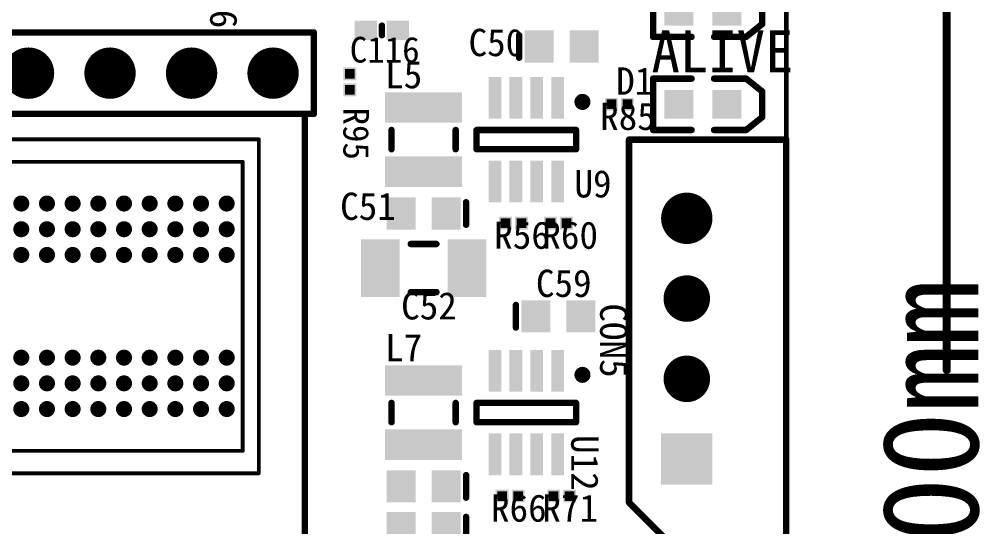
# Model space of a CAD drawing. Header units: millimetres. Extents: x 15 to 121, y 19 to 88.
# Drawn here: x 86.5 to 116.43, y 54.14 to 69.95 of the extents above; entities that cross this region are included whole.
import ezdxf

# ---------------------------------------------------------------- set-up
doc = ezdxf.new("R2010")
doc.units = ezdxf.units.MM
for name, color, linetype in [('KeepOutLayer', 6, 'Continuous'), ('Mechanical2', 216, 'Continuous'), ('TopOverlay', 2, 'Continuous'), ('TopPaste', 8, 'Continuous'), ('TopSolder', 216, 'Continuous')]:
    doc.layers.add(name, color=color, linetype=linetype)

# ---------------------------------------------------------------- blocks, each defined once
blk = doc.blocks.new('HDR1X7_5')
at = {"layer": 'TopOverlay', "const_width": 0.2}
for points in [[(-1.27, -1.27), (-1.27, 1.27)], [(-1.27, 1.27), (16.51, 1.27)], [(16.51, -1.27), (16.51, 1.27)], [(-1.27, -1.27), (16.51, -1.27)]]:
    blk.add_lwpolyline(points, dxfattribs=at)
at = {"layer": 'TopOverlay', "const_width": 0.1}
for points in [[(-1.32, 1.27, 1), (-1.22, 1.27, 1)], [(-1.32, 1.27, 1), (-1.22, 1.27, 1)], [(16.46, 1.27, 1), (16.56, 1.27, 1)], [(16.46, 1.27, 1), (16.56, 1.27, 1)], [(-1.32, -1.27, 1), (-1.22, -1.27, 1)], [(-1.32, -1.27, 1), (-1.22, -1.27, 1)], [(16.46, -1.27, 1), (16.56, -1.27, 1)], [(16.46, -1.27, 1), (16.56, -1.27, 1)]]:
    blk.add_lwpolyline(points, format="xyb", close=True, dxfattribs=at)
at = {"layer": 'TopSolder', "const_width": 0.8}
for points in [[(2.14, 0, 1), (2.94, 0, 1)], [(4.68, 0, 1), (5.48, 0, 1)], [(7.22, 0, 1), (8.02, 0, 1)], [(9.76, 0, 1), (10.56, 0, 1)], [(12.3, 0, 1), (13.1, 0, 1)], [(14.84, 0, 1), (15.64, 0, 1)]]:
    blk.add_lwpolyline(points, format="xyb", close=True, dxfattribs=at)
at = {"layer": 'TopSolder'}
blk.add_solid([(-0.8, -0.8), (0.8, -0.8), (-0.8, 0.8), (0.8, 0.8)], dxfattribs=at)
blk = doc.blocks.new('RESC0603E_8')
at = {"layer": 'TopPaste'}
for points in [[(-0.1, -0.15), (-0.1, 0.15), (-0.4, -0.15), (-0.4, 0.15)], [(0.4, -0.15), (0.4, 0.15), (0.1, -0.15), (0.1, 0.15)]]:
    blk.add_solid(points, dxfattribs=at)
at = {"layer": 'TopSolder'}
for points in [[(-0.05, -0.2), (-0.05, 0.2), (-0.45, -0.2), (-0.45, 0.2)], [(0.45, -0.2), (0.45, 0.2), (0.05, -0.2), (0.05, 0.2)]]:
    blk.add_solid(points, dxfattribs=at)
blk = doc.blocks.new('CAPC1005L_10')
at = {"layer": 'TopOverlay', "const_width": 0.2}
blk.add_lwpolyline([(0, 0.15), (0, -0.15)], dxfattribs=at)
at = {"layer": 'TopOverlay', "const_width": 0.1}
for points in [[(-0.05, 0.15, 1), (0.05, 0.15, 1)], [(-0.05, -0.15, 1), (0.05, -0.15, 1)]]:
    blk.add_lwpolyline(points, format="xyb", close=True, dxfattribs=at)
at = {"layer": 'TopPaste'}
for points in [[(-0.2, -0.25), (-0.2, 0.25), (-0.8, -0.25), (-0.8, 0.25)], [(0.8, -0.25), (0.8, 0.25), (0.2, -0.25), (0.2, 0.25)]]:
    blk.add_solid(points, dxfattribs=at)
at = {"layer": 'TopSolder'}
for points in [[(-0.15, -0.3), (-0.15, 0.3), (-0.85, -0.3), (-0.85, 0.3)], [(0.85, -0.3), (0.85, 0.3), (0.15, -0.3), (0.15, 0.3)]]:
    blk.add_solid(points, dxfattribs=at)
blk = doc.blocks.new('TSOT23_8_102')
at = {"layer": 'TopOverlay'}
for points, const_width in [([(-1.05, 1.75, 1), (-1.3, 1.75, 1)], 0.25), ([(-1.362, 1.75, 1), (-1.237, 1.75, 1)], 0.125), ([(-1.112, 1.75, 1), (-0.987, 1.75, 1)], 0.125), ([(-0.35, 1.55, 1), (-0.25, 1.55, 1)], 0.1), ([(-0.35, 1.55, 1), (-0.25, 1.55, 1)], 0.1), ([(0.25, 1.55, 1), (0.35, 1.55, 1)], 0.1), ([(0.25, 1.55, 1), (0.35, 1.55, 1)], 0.1), ([(-0.35, -1.55, 1), (-0.25, -1.55, 1)], 0.1), ([(-0.35, -1.55, 1), (-0.25, -1.55, 1)], 0.1), ([(0.25, -1.55, 1), (0.35, -1.55, 1)], 0.1), ([(0.25, -1.55, 1), (0.35, -1.55, 1)], 0.1)]:
    blk.add_lwpolyline(points, format="xyb", close=True, dxfattribs=dict(at, const_width=const_width))
at = {"layer": 'TopOverlay', "const_width": 0.2}
for points in [[(-0.3, -1.55), (-0.3, 1.55)], [(0.3, 1.55), (-0.3, 1.55)], [(0.3, -1.55), (0.3, 1.55)], [(0.3, -1.55), (-0.3, -1.55)]]:
    blk.add_lwpolyline(points, dxfattribs=at)
at = {"layer": 'TopPaste'}
for points in [[(-0.7, 0.825), (-0.7, 1.125), (-1.9, 0.825), (-1.9, 1.125)], [(1.9, 0.825), (1.9, 1.125), (0.7, 0.825), (0.7, 1.125)], [(-0.7, 0.175), (-0.7, 0.475), (-1.9, 0.175), (-1.9, 0.475)], [(1.9, 0.175), (1.9, 0.475), (0.7, 0.175), (0.7, 0.475)], [(-0.7, -0.475), (-0.7, -0.175), (-1.9, -0.475), (-1.9, -0.175)], [(1.9, -0.475), (1.9, -0.175), (0.7, -0.475), (0.7, -0.175)], [(-0.7, -1.125), (-0.7, -0.825), (-1.9, -1.125), (-1.9, -0.825)], [(1.9, -1.125), (1.9, -0.825), (0.7, -1.125), (0.7, -0.825)]]:
    blk.add_solid(points, dxfattribs=at)
at = {"layer": 'TopSolder'}
for points in [[(-0.65, 0.775), (-0.65, 1.175), (-1.95, 0.775), (-1.95, 1.175)], [(1.95, 0.775), (1.95, 1.175), (0.65, 0.775), (0.65, 1.175)], [(-0.65, 0.125), (-0.65, 0.525), (-1.95, 0.125), (-1.95, 0.525)], [(1.95, 0.125), (1.95, 0.525), (0.65, 0.125), (0.65, 0.525)], [(-0.65, -0.525), (-0.65, -0.125), (-1.95, -0.525), (-1.95, -0.125)], [(1.95, -0.525), (1.95, -0.125), (0.65, -0.525), (0.65, -0.125)], [(-0.65, -1.175), (-0.65, -0.775), (-1.95, -1.175), (-1.95, -0.775)], [(1.95, -1.175), (1.95, -0.775), (0.65, -1.175), (0.65, -0.775)]]:
    blk.add_solid(points, dxfattribs=at)
blk = doc.blocks.new('TSOT23_8_104')
at = {"layer": 'TopOverlay'}
for points, const_width in [([(-1.05, 1.75, 1), (-1.3, 1.75, 1)], 0.25), ([(-1.362, 1.75, 1), (-1.237, 1.75, 1)], 0.125), ([(-1.112, 1.75, 1), (-0.987, 1.75, 1)], 0.125), ([(-0.35, 1.55, 1), (-0.25, 1.55, 1)], 0.1), ([(-0.35, 1.55, 1), (-0.25, 1.55, 1)], 0.1), ([(0.25, 1.55, 1), (0.35, 1.55, 1)], 0.1), ([(0.25, 1.55, 1), (0.35, 1.55, 1)], 0.1), ([(-0.35, -1.55, 1), (-0.25, -1.55, 1)], 0.1), ([(-0.35, -1.55, 1), (-0.25, -1.55, 1)], 0.1), ([(0.25, -1.55, 1), (0.35, -1.55, 1)], 0.1), ([(0.25, -1.55, 1), (0.35, -1.55, 1)], 0.1)]:
    blk.add_lwpolyline(points, format="xyb", close=True, dxfattribs=dict(at, const_width=const_width))
at = {"layer": 'TopOverlay', "const_width": 0.2}
for points in [[(-0.3, -1.55), (-0.3, 1.55)], [(0.3, 1.55), (-0.3, 1.55)], [(0.3, -1.55), (0.3, 1.55)], [(0.3, -1.55), (-0.3, -1.55)]]:
    blk.add_lwpolyline(points, dxfattribs=at)
at = {"layer": 'TopPaste'}
for points in [[(-0.7, 0.825), (-0.7, 1.125), (-1.9, 0.825), (-1.9, 1.125)], [(1.9, 0.825), (1.9, 1.125), (0.7, 0.825), (0.7, 1.125)], [(-0.7, 0.175), (-0.7, 0.475), (-1.9, 0.175), (-1.9, 0.475)], [(1.9, 0.175), (1.9, 0.475), (0.7, 0.175), (0.7, 0.475)], [(-0.7, -0.475), (-0.7, -0.175), (-1.9, -0.475), (-1.9, -0.175)], [(1.9, -0.475), (1.9, -0.175), (0.7, -0.475), (0.7, -0.175)], [(-0.7, -1.125), (-0.7, -0.825), (-1.9, -1.125), (-1.9, -0.825)], [(1.9, -1.125), (1.9, -0.825), (0.7, -1.125), (0.7, -0.825)]]:
    blk.add_solid(points, dxfattribs=at)
at = {"layer": 'TopSolder'}
for points in [[(-0.65, 0.775), (-0.65, 1.175), (-1.95, 0.775), (-1.95, 1.175)], [(1.95, 0.775), (1.95, 1.175), (0.65, 0.775), (0.65, 1.175)], [(-0.65, 0.125), (-0.65, 0.525), (-1.95, 0.125), (-1.95, 0.525)], [(1.95, 0.125), (1.95, 0.525), (0.65, 0.125), (0.65, 0.525)], [(-0.65, -0.525), (-0.65, -0.125), (-1.95, -0.525), (-1.95, -0.125)], [(1.95, -0.525), (1.95, -0.125), (0.65, -0.525), (0.65, -0.125)], [(-0.65, -1.175), (-0.65, -0.775), (-1.95, -1.175), (-1.95, -0.775)], [(1.95, -1.175), (1.95, -0.775), (0.65, -1.175), (0.65, -0.775)]]:
    blk.add_solid(points, dxfattribs=at)
blk = doc.blocks.new('BGA96C80P16X11_1300X900X110_107')
at = {"layer": 'TopOverlay'}
for points, const_width in [([(-5.175, 7.1, 1), (-5.425, 7.1, 1)], 0.25), ([(-5.487, 7.1, 1), (-5.363, 7.1, 1)], 0.125), ([(-5.237, 7.1, 1), (-5.112, 7.1, 1)], 0.125), ([(-4.753, 7, 1), (-4.693, 7, 1)], 0.06), ([(-4.753, 7, 1), (-4.693, 7, 1)], 0.06), ([(5.17, 7, 1), (5.23, 7, 1)], 0.06), ([(5.17, 7, 1), (5.23, 7, 1)], 0.06), ([(-5.23, 6.523, 1), (-5.17, 6.523, 1)], 0.06), ([(-5.23, 6.523, 1), (-5.17, 6.523, 1)], 0.06), ([(-4.53, 6.5, 1), (-4.47, 6.5, 1)], 0.06), ([(-4.53, 6.5, 1), (-4.47, 6.5, 1)], 0.06), ([(4.47, 6.5, 1), (4.53, 6.5, 1)], 0.06), ([(4.47, 6.5, 1), (4.53, 6.5, 1)], 0.06), ([(-4.53, -6.5, 1), (-4.47, -6.5, 1)], 0.06), ([(-4.53, -6.5, 1), (-4.47, -6.5, 1)], 0.06), ([(4.47, -6.5, 1), (4.53, -6.5, 1)], 0.06), ([(4.47, -6.5, 1), (4.53, -6.5, 1)], 0.06), ([(-5.23, -7, 1), (-5.17, -7, 1)], 0.06), ([(-5.23, -7, 1), (-5.17, -7, 1)], 0.06), ([(5.17, -7, 1), (5.23, -7, 1)], 0.06), ([(5.17, -7, 1), (5.23, -7, 1)], 0.06)]:
    blk.add_lwpolyline(points, format="xyb", close=True, dxfattribs=dict(at, const_width=const_width))
at = {"layer": 'TopOverlay', "const_width": 0.12}
for points in [[(-4.723, 7), (-5.2, 6.523)], [(-4.723, 7), (5.2, 7)], [(5.2, 7), (5.2, -7)], [(-5.2, 6.523), (-5.2, -7)], [(-4.5, 6.5), (-4.5, -6.5)], [(-4.5, 6.5), (4.5, 6.5)], [(4.5, 6.5), (4.5, -6.5)], [(-4.5, -6.5), (4.5, -6.5)], [(-5.2, -7), (5.2, -7)]]:
    blk.add_lwpolyline(points, dxfattribs=at)
at = {"layer": 'TopPaste', "const_width": 0.2}
for points in [[(-3.3, 6, 1), (-3.1, 6, 1)], [(-2.5, 6, 1), (-2.3, 6, 1)], [(-1.7, 6, 1), (-1.5, 6, 1)], [(1.5, 6, 1), (1.7, 6, 1)], [(2.3, 6, 1), (2.5, 6, 1)], [(3.1, 6, 1), (3.3, 6, 1)], [(-3.3, 5.2, 1), (-3.1, 5.2, 1)], [(-2.5, 5.2, 1), (-2.3, 5.2, 1)], [(-1.7, 5.2, 1), (-1.5, 5.2, 1)], [(1.5, 5.2, 1), (1.7, 5.2, 1)], [(2.3, 5.2, 1), (2.5, 5.2, 1)], [(3.1, 5.2, 1), (3.3, 5.2, 1)], [(-3.3, 4.4, 1), (-3.1, 4.4, 1)], [(-2.5, 4.4, 1), (-2.3, 4.4, 1)], [(-1.7, 4.4, 1), (-1.5, 4.4, 1)], [(1.5, 4.4, 1), (1.7, 4.4, 1)], [(2.3, 4.4, 1), (2.5, 4.4, 1)], [(3.1, 4.4, 1), (3.3, 4.4, 1)], [(-3.3, 3.6, 1), (-3.1, 3.6, 1)], [(-2.5, 3.6, 1), (-2.3, 3.6, 1)], [(-1.7, 3.6, 1), (-1.5, 3.6, 1)], [(1.5, 3.6, 1), (1.7, 3.6, 1)], [(2.3, 3.6, 1), (2.5, 3.6, 1)], [(3.1, 3.6, 1), (3.3, 3.6, 1)], [(-3.3, 2.8, 1), (-3.1, 2.8, 1)], [(-2.5, 2.8, 1), (-2.3, 2.8, 1)], [(-1.7, 2.8, 1), (-1.5, 2.8, 1)], [(1.5, 2.8, 1), (1.7, 2.8, 1)], [(2.3, 2.8, 1), (2.5, 2.8, 1)], [(3.1, 2.8, 1), (3.3, 2.8, 1)], [(-3.3, 2, 1), (-3.1, 2, 1)], [(-2.5, 2, 1), (-2.3, 2, 1)], [(-1.7, 2, 1), (-1.5, 2, 1)], [(1.5, 2, 1), (1.7, 2, 1)], [(2.3, 2, 1), (2.5, 2, 1)], [(3.1, 2, 1), (3.3, 2, 1)], [(-3.3, 1.2, 1), (-3.1, 1.2, 1)], [(-2.5, 1.2, 1), (-2.3, 1.2, 1)], [(-1.7, 1.2, 1), (-1.5, 1.2, 1)], [(1.5, 1.2, 1), (1.7, 1.2, 1)], [(2.3, 1.2, 1), (2.5, 1.2, 1)], [(3.1, 1.2, 1), (3.3, 1.2, 1)], [(-3.3, 0.4, 1), (-3.1, 0.4, 1)], [(-2.5, 0.4, 1), (-2.3, 0.4, 1)], [(-1.7, 0.4, 1), (-1.5, 0.4, 1)], [(1.5, 0.4, 1), (1.7, 0.4, 1)], [(2.3, 0.4, 1), (2.5, 0.4, 1)], [(3.1, 0.4, 1), (3.3, 0.4, 1)], [(-3.3, -0.4, 1), (-3.1, -0.4, 1)], [(-2.5, -0.4, 1), (-2.3, -0.4, 1)], [(-1.7, -0.4, 1), (-1.5, -0.4, 1)], [(1.5, -0.4, 1), (1.7, -0.4, 1)], [(2.3, -0.4, 1), (2.5, -0.4, 1)], [(3.1, -0.4, 1), (3.3, -0.4, 1)], [(-3.3, -1.2, 1), (-3.1, -1.2, 1)], [(-2.5, -1.2, 1), (-2.3, -1.2, 1)], [(-1.7, -1.2, 1), (-1.5, -1.2, 1)], [(1.5, -1.2, 1), (1.7, -1.2, 1)], [(2.3, -1.2, 1), (2.5, -1.2, 1)], [(3.1, -1.2, 1), (3.3, -1.2, 1)], [(-3.3, -2, 1), (-3.1, -2, 1)], [(-2.5, -2, 1), (-2.3, -2, 1)], [(-1.7, -2, 1), (-1.5, -2, 1)], [(1.5, -2, 1), (1.7, -2, 1)], [(2.3, -2, 1), (2.5, -2, 1)], [(3.1, -2, 1), (3.3, -2, 1)], [(-3.3, -2.8, 1), (-3.1, -2.8, 1)], [(-2.5, -2.8, 1), (-2.3, -2.8, 1)], [(-1.7, -2.8, 1), (-1.5, -2.8, 1)], [(1.5, -2.8, 1), (1.7, -2.8, 1)], [(2.3, -2.8, 1), (2.5, -2.8, 1)], [(3.1, -2.8, 1), (3.3, -2.8, 1)], [(-3.3, -3.6, 1), (-3.1, -3.6, 1)], [(-2.5, -3.6, 1), (-2.3, -3.6, 1)], [(-1.7, -3.6, 1), (-1.5, -3.6, 1)], [(1.5, -3.6, 1), (1.7, -3.6, 1)], [(2.3, -3.6, 1), (2.5, -3.6, 1)], [(3.1, -3.6, 1), (3.3, -3.6, 1)], [(-3.3, -4.4, 1), (-3.1, -4.4, 1)], [(-2.5, -4.4, 1), (-2.3, -4.4, 1)], [(-1.7, -4.4, 1), (-1.5, -4.4, 1)], [(1.5, -4.4, 1), (1.7, -4.4, 1)], [(2.3, -4.4, 1), (2.5, -4.4, 1)], [(3.1, -4.4, 1), (3.3, -4.4, 1)], [(-3.3, -5.2, 1), (-3.1, -5.2, 1)], [(-2.5, -5.2, 1), (-2.3, -5.2, 1)], [(-1.7, -5.2, 1), (-1.5, -5.2, 1)], [(1.5, -5.2, 1), (1.7, -5.2, 1)], [(2.3, -5.2, 1), (2.5, -5.2, 1)], [(3.1, -5.2, 1), (3.3, -5.2, 1)], [(-3.3, -6, 1), (-3.1, -6, 1)], [(-2.5, -6, 1), (-2.3, -6, 1)], [(-1.7, -6, 1), (-1.5, -6, 1)], [(1.5, -6, 1), (1.7, -6, 1)], [(2.3, -6, 1), (2.5, -6, 1)], [(3.1, -6, 1), (3.3, -6, 1)]]:
    blk.add_lwpolyline(points, format="xyb", close=True, dxfattribs=at)
at = {"layer": 'TopSolder', "const_width": 0.25}
for points in [[(-3.325, 6, 1), (-3.075, 6, 1)], [(-2.525, 6, 1), (-2.275, 6, 1)], [(-1.725, 6, 1), (-1.475, 6, 1)], [(1.475, 6, 1), (1.725, 6, 1)], [(2.275, 6, 1), (2.525, 6, 1)], [(3.075, 6, 1), (3.325, 6, 1)], [(-3.325, 5.2, 1), (-3.075, 5.2, 1)], [(-2.525, 5.2, 1), (-2.275, 5.2, 1)], [(-1.725, 5.2, 1), (-1.475, 5.2, 1)], [(1.475, 5.2, 1), (1.725, 5.2, 1)], [(2.275, 5.2, 1), (2.525, 5.2, 1)], [(3.075, 5.2, 1), (3.325, 5.2, 1)], [(-3.325, 4.4, 1), (-3.075, 4.4, 1)], [(-2.525, 4.4, 1), (-2.275, 4.4, 1)], [(-1.725, 4.4, 1), (-1.475, 4.4, 1)], [(1.475, 4.4, 1), (1.725, 4.4, 1)], [(2.275, 4.4, 1), (2.525, 4.4, 1)], [(3.075, 4.4, 1), (3.325, 4.4, 1)], [(-3.325, 3.6, 1), (-3.075, 3.6, 1)], [(-2.525, 3.6, 1), (-2.275, 3.6, 1)], [(-1.725, 3.6, 1), (-1.475, 3.6, 1)], [(1.475, 3.6, 1), (1.725, 3.6, 1)], [(2.275, 3.6, 1), (2.525, 3.6, 1)], [(3.075, 3.6, 1), (3.325, 3.6, 1)], [(-3.325, 2.8, 1), (-3.075, 2.8, 1)], [(-2.525, 2.8, 1), (-2.275, 2.8, 1)], [(-1.725, 2.8, 1), (-1.475, 2.8, 1)], [(1.475, 2.8, 1), (1.725, 2.8, 1)], [(2.275, 2.8, 1), (2.525, 2.8, 1)], [(3.075, 2.8, 1), (3.325, 2.8, 1)], [(-3.325, 2, 1), (-3.075, 2, 1)], [(-2.525, 2, 1), (-2.275, 2, 1)], [(-1.725, 2, 1), (-1.475, 2, 1)], [(1.475, 2, 1), (1.725, 2, 1)], [(2.275, 2, 1), (2.525, 2, 1)], [(3.075, 2, 1), (3.325, 2, 1)], [(-3.325, 1.2, 1), (-3.075, 1.2, 1)], [(-2.525, 1.2, 1), (-2.275, 1.2, 1)], [(-1.725, 1.2, 1), (-1.475, 1.2, 1)], [(1.475, 1.2, 1), (1.725, 1.2, 1)], [(2.275, 1.2, 1), (2.525, 1.2, 1)], [(3.075, 1.2, 1), (3.325, 1.2, 1)], [(-3.325, 0.4, 1), (-3.075, 0.4, 1)], [(-2.525, 0.4, 1), (-2.275, 0.4, 1)], [(-1.725, 0.4, 1), (-1.475, 0.4, 1)], [(1.475, 0.4, 1), (1.725, 0.4, 1)], [(2.275, 0.4, 1), (2.525, 0.4, 1)], [(3.075, 0.4, 1), (3.325, 0.4, 1)], [(-3.325, -0.4, 1), (-3.075, -0.4, 1)], [(-2.525, -0.4, 1), (-2.275, -0.4, 1)], [(-1.725, -0.4, 1), (-1.475, -0.4, 1)], [(1.475, -0.4, 1), (1.725, -0.4, 1)], [(2.275, -0.4, 1), (2.525, -0.4, 1)], [(3.075, -0.4, 1), (3.325, -0.4, 1)], [(-3.325, -1.2, 1), (-3.075, -1.2, 1)], [(-2.525, -1.2, 1), (-2.275, -1.2, 1)], [(-1.725, -1.2, 1), (-1.475, -1.2, 1)], [(1.475, -1.2, 1), (1.725, -1.2, 1)], [(2.275, -1.2, 1), (2.525, -1.2, 1)], [(3.075, -1.2, 1), (3.325, -1.2, 1)], [(-3.325, -2, 1), (-3.075, -2, 1)], [(-2.525, -2, 1), (-2.275, -2, 1)], [(-1.725, -2, 1), (-1.475, -2, 1)], [(1.475, -2, 1), (1.725, -2, 1)], [(2.275, -2, 1), (2.525, -2, 1)], [(3.075, -2, 1), (3.325, -2, 1)], [(-3.325, -2.8, 1), (-3.075, -2.8, 1)], [(-2.525, -2.8, 1), (-2.275, -2.8, 1)], [(-1.725, -2.8, 1), (-1.475, -2.8, 1)], [(1.475, -2.8, 1), (1.725, -2.8, 1)], [(2.275, -2.8, 1), (2.525, -2.8, 1)], [(3.075, -2.8, 1), (3.325, -2.8, 1)], [(-3.325, -3.6, 1), (-3.075, -3.6, 1)], [(-2.525, -3.6, 1), (-2.275, -3.6, 1)], [(-1.725, -3.6, 1), (-1.475, -3.6, 1)], [(1.475, -3.6, 1), (1.725, -3.6, 1)], [(2.275, -3.6, 1), (2.525, -3.6, 1)], [(3.075, -3.6, 1), (3.325, -3.6, 1)], [(-3.325, -4.4, 1), (-3.075, -4.4, 1)], [(-2.525, -4.4, 1), (-2.275, -4.4, 1)], [(-1.725, -4.4, 1), (-1.475, -4.4, 1)], [(1.475, -4.4, 1), (1.725, -4.4, 1)], [(2.275, -4.4, 1), (2.525, -4.4, 1)], [(3.075, -4.4, 1), (3.325, -4.4, 1)], [(-3.325, -5.2, 1), (-3.075, -5.2, 1)], [(-2.525, -5.2, 1), (-2.275, -5.2, 1)], [(-1.725, -5.2, 1), (-1.475, -5.2, 1)], [(1.475, -5.2, 1), (1.725, -5.2, 1)], [(2.275, -5.2, 1), (2.525, -5.2, 1)], [(3.075, -5.2, 1), (3.325, -5.2, 1)], [(-3.325, -6, 1), (-3.075, -6, 1)], [(-2.525, -6, 1), (-2.275, -6, 1)], [(-1.725, -6, 1), (-1.475, -6, 1)], [(1.475, -6, 1), (1.725, -6, 1)], [(2.275, -6, 1), (2.525, -6, 1)], [(3.075, -6, 1), (3.325, -6, 1)]]:
    blk.add_lwpolyline(points, format="xyb", close=True, dxfattribs=at)
blk = doc.blocks.new('RESC0603E_118')
at = {"layer": 'TopPaste'}
for points in [[(-0.1, -0.15), (-0.1, 0.15), (-0.4, -0.15), (-0.4, 0.15)], [(0.4, -0.15), (0.4, 0.15), (0.1, -0.15), (0.1, 0.15)]]:
    blk.add_solid(points, dxfattribs=at)
at = {"layer": 'TopSolder'}
for points in [[(-0.05, -0.2), (-0.05, 0.2), (-0.45, -0.2), (-0.45, 0.2)], [(0.45, -0.2), (0.45, 0.2), (0.05, -0.2), (0.05, 0.2)]]:
    blk.add_solid(points, dxfattribs=at)
blk = doc.blocks.new('RESC0603E_128')
at = {"layer": 'TopPaste'}
for points in [[(-0.1, -0.15), (-0.1, 0.15), (-0.4, -0.15), (-0.4, 0.15)], [(0.4, -0.15), (0.4, 0.15), (0.1, -0.15), (0.1, 0.15)]]:
    blk.add_solid(points, dxfattribs=at)
at = {"layer": 'TopSolder'}
for points in [[(-0.05, -0.2), (-0.05, 0.2), (-0.45, -0.2), (-0.45, 0.2)], [(0.45, -0.2), (0.45, 0.2), (0.05, -0.2), (0.05, 0.2)]]:
    blk.add_solid(points, dxfattribs=at)
blk = doc.blocks.new('RESC0603E_132')
at = {"layer": 'TopPaste'}
for points in [[(-0.1, -0.15), (-0.1, 0.15), (-0.4, -0.15), (-0.4, 0.15)], [(0.4, -0.15), (0.4, 0.15), (0.1, -0.15), (0.1, 0.15)]]:
    blk.add_solid(points, dxfattribs=at)
at = {"layer": 'TopSolder'}
for points in [[(-0.05, -0.2), (-0.05, 0.2), (-0.45, -0.2), (-0.45, 0.2)], [(0.45, -0.2), (0.45, 0.2), (0.05, -0.2), (0.05, 0.2)]]:
    blk.add_solid(points, dxfattribs=at)
blk = doc.blocks.new('RESC0603E_136')
at = {"layer": 'TopPaste'}
for points in [[(-0.1, -0.15), (-0.1, 0.15), (-0.4, -0.15), (-0.4, 0.15)], [(0.4, -0.15), (0.4, 0.15), (0.1, -0.15), (0.1, 0.15)]]:
    blk.add_solid(points, dxfattribs=at)
at = {"layer": 'TopSolder'}
for points in [[(-0.05, -0.2), (-0.05, 0.2), (-0.45, -0.2), (-0.45, 0.2)], [(0.45, -0.2), (0.45, 0.2), (0.05, -0.2), (0.05, 0.2)]]:
    blk.add_solid(points, dxfattribs=at)
blk = doc.blocks.new('RESC0603E_140')
at = {"layer": 'TopPaste'}
for points in [[(-0.1, -0.15), (-0.1, 0.15), (-0.4, -0.15), (-0.4, 0.15)], [(0.4, -0.15), (0.4, 0.15), (0.1, -0.15), (0.1, 0.15)]]:
    blk.add_solid(points, dxfattribs=at)
at = {"layer": 'TopSolder'}
for points in [[(-0.05, -0.2), (-0.05, 0.2), (-0.45, -0.2), (-0.45, 0.2)], [(0.45, -0.2), (0.45, 0.2), (0.05, -0.2), (0.05, 0.2)]]:
    blk.add_solid(points, dxfattribs=at)
blk = doc.blocks.new('INDC2520L_184')
at = {"layer": 'TopOverlay', "const_width": 0.2}
for points in [[(0.3, 1), (-0.3, 1)], [(0.3, -1), (-0.3, -1)]]:
    blk.add_lwpolyline(points, dxfattribs=at)
at = {"layer": 'TopOverlay', "const_width": 0.1}
for points in [[(-0.35, 1, 1), (-0.25, 1, 1)], [(0.25, 1, 1), (0.35, 1, 1)], [(-0.35, -1, 1), (-0.25, -1, 1)], [(0.25, -1, 1), (0.35, -1, 1)]]:
    blk.add_lwpolyline(points, format="xyb", close=True, dxfattribs=at)
at = {"layer": 'TopPaste'}
for points in [[(-0.575, -1.15), (-0.575, 1.15), (-1.425, -1.15), (-1.425, 1.15)], [(1.425, -1.15), (1.425, 1.15), (0.575, -1.15), (0.575, 1.15)]]:
    blk.add_solid(points, dxfattribs=at)
at = {"layer": 'TopSolder'}
for points in [[(-0.525, -1.2), (-0.525, 1.2), (-1.475, -1.2), (-1.475, 1.2)], [(1.475, -1.2), (1.475, 1.2), (0.525, -1.2), (0.525, 1.2)]]:
    blk.add_solid(points, dxfattribs=at)
blk = doc.blocks.new('INDC2520L_186')
at = {"layer": 'TopOverlay', "const_width": 0.2}
for points in [[(0.3, 1), (-0.3, 1)], [(0.3, -1), (-0.3, -1)]]:
    blk.add_lwpolyline(points, dxfattribs=at)
at = {"layer": 'TopOverlay', "const_width": 0.1}
for points in [[(-0.35, 1, 1), (-0.25, 1, 1)], [(0.25, 1, 1), (0.35, 1, 1)], [(-0.35, -1, 1), (-0.25, -1, 1)], [(0.25, -1, 1), (0.35, -1, 1)]]:
    blk.add_lwpolyline(points, format="xyb", close=True, dxfattribs=at)
at = {"layer": 'TopPaste'}
for points in [[(-0.575, -1.15), (-0.575, 1.15), (-1.425, -1.15), (-1.425, 1.15)], [(1.425, -1.15), (1.425, 1.15), (0.575, -1.15), (0.575, 1.15)]]:
    blk.add_solid(points, dxfattribs=at)
at = {"layer": 'TopSolder'}
for points in [[(-0.525, -1.2), (-0.525, 1.2), (-1.475, -1.2), (-1.475, 1.2)], [(1.475, -1.2), (1.475, 1.2), (0.525, -1.2), (0.525, 1.2)]]:
    blk.add_solid(points, dxfattribs=at)
blk = doc.blocks.new('HEAT_SINK_40X40_55MM_192')
at = {"layer": 'TopOverlay', "const_width": 0.2}
blk.add_lwpolyline([(-20, 13.5), (-20, -13.58)], dxfattribs=at)
at = {"layer": 'TopOverlay', "const_width": 0.1}
blk.add_lwpolyline([(-20.05, -13.58, 1), (-19.95, -13.58, 1)], format="xyb", close=True, dxfattribs=at)
blk = doc.blocks.new('1_6X0_8X0_6_196')
at = {"layer": 'TopOverlay', "const_width": 0.2}
for points in [[(-1.55, -0.8), (-1.55, 0.8)], [(-1.55, 0.8), (-0.35, 0.8)], [(0.35, 0.8), (1.35, 0.8)], [(1.35, 0.8), (1.85, 0.4)], [(1.85, -0.4), (1.85, 0.4)], [(1.35, -0.8), (1.85, -0.4)], [(-1.55, -0.8), (-0.35, -0.8)], [(0.35, -0.8), (1.35, -0.8)]]:
    blk.add_lwpolyline(points, dxfattribs=at)
at = {"layer": 'TopOverlay', "const_width": 0.1}
for points in [[(-1.6, 0.8, 1), (-1.5, 0.8, 1)], [(-1.6, 0.8, 1), (-1.5, 0.8, 1)], [(-0.4, 0.8, 1), (-0.3, 0.8, 1)], [(0.3, 0.8, 1), (0.4, 0.8, 1)], [(1.3, 0.8, 1), (1.4, 0.8, 1)], [(1.3, 0.8, 1), (1.4, 0.8, 1)], [(1.8, 0.4, 1), (1.9, 0.4, 1)], [(1.8, 0.4, 1), (1.9, 0.4, 1)], [(1.8, -0.4, 1), (1.9, -0.4, 1)], [(1.8, -0.4, 1), (1.9, -0.4, 1)], [(-1.6, -0.8, 1), (-1.5, -0.8, 1)], [(-1.6, -0.8, 1), (-1.5, -0.8, 1)], [(-0.4, -0.8, 1), (-0.3, -0.8, 1)], [(0.3, -0.8, 1), (0.4, -0.8, 1)], [(1.3, -0.8, 1), (1.4, -0.8, 1)], [(1.3, -0.8, 1), (1.4, -0.8, 1)]]:
    blk.add_lwpolyline(points, format="xyb", close=True, dxfattribs=at)
at = {"layer": 'TopPaste'}
for points in [[(-1.15, -0.4), (-0.35, -0.4), (-1.15, 0.4), (-0.35, 0.4)], [(0.35, -0.4), (1.15, -0.4), (0.35, 0.4), (1.15, 0.4)]]:
    blk.add_solid(points, dxfattribs=at)
at = {"layer": 'TopSolder'}
for points in [[(-1.2, -0.45), (-0.3, -0.45), (-1.2, 0.45), (-0.3, 0.45)], [(0.3, -0.45), (1.2, -0.45), (0.3, 0.45), (1.2, 0.45)]]:
    blk.add_solid(points, dxfattribs=at)
blk = doc.blocks.new('1_6X0_8X0_6_197')
at = {"layer": 'TopOverlay', "const_width": 0.2}
for points in [[(-1.55, -0.8), (-1.55, 0.8)], [(-1.55, 0.8), (-0.35, 0.8)], [(0.35, 0.8), (1.35, 0.8)], [(1.35, 0.8), (1.85, 0.4)], [(1.85, -0.4), (1.85, 0.4)], [(1.35, -0.8), (1.85, -0.4)], [(-1.55, -0.8), (-0.35, -0.8)], [(0.35, -0.8), (1.35, -0.8)]]:
    blk.add_lwpolyline(points, dxfattribs=at)
at = {"layer": 'TopOverlay', "const_width": 0.1}
for points in [[(-1.6, 0.8, 1), (-1.5, 0.8, 1)], [(-1.6, 0.8, 1), (-1.5, 0.8, 1)], [(-0.4, 0.8, 1), (-0.3, 0.8, 1)], [(0.3, 0.8, 1), (0.4, 0.8, 1)], [(1.3, 0.8, 1), (1.4, 0.8, 1)], [(1.3, 0.8, 1), (1.4, 0.8, 1)], [(1.8, 0.4, 1), (1.9, 0.4, 1)], [(1.8, 0.4, 1), (1.9, 0.4, 1)], [(1.8, -0.4, 1), (1.9, -0.4, 1)], [(1.8, -0.4, 1), (1.9, -0.4, 1)], [(-1.6, -0.8, 1), (-1.5, -0.8, 1)], [(-1.6, -0.8, 1), (-1.5, -0.8, 1)], [(-0.4, -0.8, 1), (-0.3, -0.8, 1)], [(0.3, -0.8, 1), (0.4, -0.8, 1)], [(1.3, -0.8, 1), (1.4, -0.8, 1)], [(1.3, -0.8, 1), (1.4, -0.8, 1)]]:
    blk.add_lwpolyline(points, format="xyb", close=True, dxfattribs=at)
at = {"layer": 'TopPaste'}
for points in [[(-1.15, -0.4), (-0.35, -0.4), (-1.15, 0.4), (-0.35, 0.4)], [(0.35, -0.4), (1.15, -0.4), (0.35, 0.4), (1.15, 0.4)]]:
    blk.add_solid(points, dxfattribs=at)
at = {"layer": 'TopSolder'}
for points in [[(-1.2, -0.45), (-0.3, -0.45), (-1.2, 0.45), (-0.3, 0.45)], [(0.3, -0.45), (1.2, -0.45), (0.3, 0.45), (1.2, 0.45)]]:
    blk.add_solid(points, dxfattribs=at)
blk = doc.blocks.new('CON_5267_04A_198')
at = {"layer": 'TopOverlay', "const_width": 0.2}
for points in [[(-6.2, -1.8), (-6.2, 3.1)], [(6.2, 3.1), (-6.2, 3.1)], [(6.2, -0.7), (6.2, 3.1)], [(5.1, -1.8), (6.2, -0.7)], [(5.1, -1.8), (-6.2, -1.8)]]:
    blk.add_lwpolyline(points, dxfattribs=at)
at = {"layer": 'TopOverlay', "const_width": 0.1}
for points in [[(-6.25, 3.1, 1), (-6.15, 3.1, 1)], [(-6.25, 3.1, 1), (-6.15, 3.1, 1)], [(6.15, 3.1, 1), (6.25, 3.1, 1)], [(6.15, 3.1, 1), (6.25, 3.1, 1)], [(6.15, -0.7, 1), (6.25, -0.7, 1)], [(6.15, -0.7, 1), (6.25, -0.7, 1)], [(-6.25, -1.8, 1), (-6.15, -1.8, 1)], [(-6.25, -1.8, 1), (-6.15, -1.8, 1)], [(5.05, -1.8, 1), (5.15, -1.8, 1)], [(5.05, -1.8, 1), (5.15, -1.8, 1)]]:
    blk.add_lwpolyline(points, format="xyb", close=True, dxfattribs=at)
at = {"layer": 'TopSolder'}
for points, const_width in [([(-4.15, 0, 1), (-3.35, 0, 1)], 0.8), ([(-1.612, 0, 1), (-0.888, 0, 1)], 0.725), ([(0.888, 0, 1), (1.612, 0, 1)], 0.725)]:
    blk.add_lwpolyline(points, format="xyb", close=True, dxfattribs=dict(at, const_width=const_width))
blk.add_solid([(2.95, -0.8), (4.55, -0.8), (2.95, 0.8), (4.55, 0.8)], dxfattribs=at)
blk = doc.blocks.new('CAPC1608L_247')
at = {"layer": 'TopOverlay', "const_width": 0.2}
blk.add_lwpolyline([(-1.325, 0.35), (-1.325, -0.35)], dxfattribs=at)
at = {"layer": 'TopOverlay', "const_width": 0.1}
for points in [[(-1.375, 0.35, 1), (-1.275, 0.35, 1)], [(-1.375, -0.35, 1), (-1.275, -0.35, 1)]]:
    blk.add_lwpolyline(points, format="xyb", close=True, dxfattribs=at)
at = {"layer": 'TopPaste'}
for points in [[(-0.3, -0.45), (-0.3, 0.45), (-1.1, -0.45), (-1.1, 0.45)], [(1.1, -0.45), (1.1, 0.45), (0.3, -0.45), (0.3, 0.45)]]:
    blk.add_solid(points, dxfattribs=at)
at = {"layer": 'TopSolder'}
for points in [[(-0.25, -0.5), (-0.25, 0.5), (-1.15, -0.5), (-1.15, 0.5)], [(1.15, -0.5), (1.15, 0.5), (0.25, -0.5), (0.25, 0.5)]]:
    blk.add_solid(points, dxfattribs=at)
blk = doc.blocks.new('CAPC1608L_248')
at = {"layer": 'TopOverlay', "const_width": 0.2}
blk.add_lwpolyline([(-1.325, 0.35), (-1.325, -0.35)], dxfattribs=at)
at = {"layer": 'TopOverlay', "const_width": 0.1}
for points in [[(-1.375, 0.35, 1), (-1.275, 0.35, 1)], [(-1.375, -0.35, 1), (-1.275, -0.35, 1)]]:
    blk.add_lwpolyline(points, format="xyb", close=True, dxfattribs=at)
at = {"layer": 'TopPaste'}
for points in [[(-0.3, -0.45), (-0.3, 0.45), (-1.1, -0.45), (-1.1, 0.45)], [(1.1, -0.45), (1.1, 0.45), (0.3, -0.45), (0.3, 0.45)]]:
    blk.add_solid(points, dxfattribs=at)
at = {"layer": 'TopSolder'}
for points in [[(-0.25, -0.5), (-0.25, 0.5), (-1.15, -0.5), (-1.15, 0.5)], [(1.15, -0.5), (1.15, 0.5), (0.25, -0.5), (0.25, 0.5)]]:
    blk.add_solid(points, dxfattribs=at)
blk = doc.blocks.new('CAPC1608L_249')
at = {"layer": 'TopOverlay', "const_width": 0.2}
blk.add_lwpolyline([(-1.325, -0.35), (-1.325, 0.35)], dxfattribs=at)
at = {"layer": 'TopOverlay', "const_width": 0.1}
for points in [[(-1.375, 0.35, 1), (-1.275, 0.35, 1)], [(-1.375, -0.35, 1), (-1.275, -0.35, 1)]]:
    blk.add_lwpolyline(points, format="xyb", close=True, dxfattribs=at)
at = {"layer": 'TopPaste'}
for points in [[(-0.3, -0.45), (-0.3, 0.45), (-1.1, -0.45), (-1.1, 0.45)], [(1.1, -0.45), (1.1, 0.45), (0.3, -0.45), (0.3, 0.45)]]:
    blk.add_solid(points, dxfattribs=at)
at = {"layer": 'TopSolder'}
for points in [[(-0.25, -0.5), (-0.25, 0.5), (-1.15, -0.5), (-1.15, 0.5)], [(1.15, -0.5), (1.15, 0.5), (0.25, -0.5), (0.25, 0.5)]]:
    blk.add_solid(points, dxfattribs=at)
blk = doc.blocks.new('CAPC3216L_253')
at = {"layer": 'TopOverlay', "const_width": 0.2}
for points in [[(0.4, 0.75), (-0.4, 0.75)], [(0.4, -0.75), (-0.4, -0.75)]]:
    blk.add_lwpolyline(points, dxfattribs=at)
at = {"layer": 'TopOverlay', "const_width": 0.1}
for points in [[(-0.45, 0.75, 1), (-0.35, 0.75, 1)], [(0.35, 0.75, 1), (0.45, 0.75, 1)], [(-0.45, -0.75, 1), (-0.35, -0.75, 1)], [(0.35, -0.75, 1), (0.45, -0.75, 1)]]:
    blk.add_lwpolyline(points, format="xyb", close=True, dxfattribs=at)
at = {"layer": 'TopPaste'}
for points in [[(-0.8, -0.85), (-0.8, 0.85), (-1.9, -0.85), (-1.9, 0.85)], [(1.9, -0.85), (1.9, 0.85), (0.8, -0.85), (0.8, 0.85)]]:
    blk.add_solid(points, dxfattribs=at)
at = {"layer": 'TopSolder'}
for points in [[(-0.75, -0.9), (-0.75, 0.9), (-1.95, -0.9), (-1.95, 0.9)], [(1.95, -0.9), (1.95, 0.9), (0.75, -0.9), (0.75, 0.9)]]:
    blk.add_solid(points, dxfattribs=at)
blk = doc.blocks.new('CAPC1608L_254')
at = {"layer": 'TopOverlay', "const_width": 0.2}
blk.add_lwpolyline([(-1.325, 0.35), (-1.325, -0.35)], dxfattribs=at)
at = {"layer": 'TopOverlay', "const_width": 0.1}
for points in [[(-1.375, 0.35, 1), (-1.275, 0.35, 1)], [(-1.375, -0.35, 1), (-1.275, -0.35, 1)]]:
    blk.add_lwpolyline(points, format="xyb", close=True, dxfattribs=at)
at = {"layer": 'TopPaste'}
for points in [[(-0.3, -0.45), (-0.3, 0.45), (-1.1, -0.45), (-1.1, 0.45)], [(1.1, -0.45), (1.1, 0.45), (0.3, -0.45), (0.3, 0.45)]]:
    blk.add_solid(points, dxfattribs=at)
at = {"layer": 'TopSolder'}
for points in [[(-0.25, -0.5), (-0.25, 0.5), (-1.15, -0.5), (-1.15, 0.5)], [(1.15, -0.5), (1.15, 0.5), (0.25, -0.5), (0.25, 0.5)]]:
    blk.add_solid(points, dxfattribs=at)
blk = doc.blocks.new('CAPC1608L_255')
at = {"layer": 'TopOverlay', "const_width": 0.2}
blk.add_lwpolyline([(-1.325, -0.35), (-1.325, 0.35)], dxfattribs=at)
at = {"layer": 'TopOverlay', "const_width": 0.1}
for points in [[(-1.375, 0.35, 1), (-1.275, 0.35, 1)], [(-1.375, -0.35, 1), (-1.275, -0.35, 1)]]:
    blk.add_lwpolyline(points, format="xyb", close=True, dxfattribs=at)
at = {"layer": 'TopPaste'}
for points in [[(-0.3, -0.45), (-0.3, 0.45), (-1.1, -0.45), (-1.1, 0.45)], [(1.1, -0.45), (1.1, 0.45), (0.3, -0.45), (0.3, 0.45)]]:
    blk.add_solid(points, dxfattribs=at)
at = {"layer": 'TopSolder'}
for points in [[(-0.25, -0.5), (-0.25, 0.5), (-1.15, -0.5), (-1.15, 0.5)], [(1.15, -0.5), (1.15, 0.5), (0.25, -0.5), (0.25, 0.5)]]:
    blk.add_solid(points, dxfattribs=at)

msp = doc.modelspace()

# ---------------------------------------------------------------- linework, layer by layer
at = {"layer": 'KeepOutLayer', "const_width": 0.15}
msp.add_lwpolyline([(110.4, 28.4), (110.4, 78.6)], dxfattribs=at)
at = {"layer": 'Mechanical2', "const_width": 0.254}
msp.add_lwpolyline([(115.4, 59.026), (115.4, 77.9)], dxfattribs=at)
at = {"layer": 'Mechanical2', "const_width": 0.127}
msp.add_lwpolyline([(115.337, 59.026, 1), (115.464, 59.026, 1)], format="xyb", close=True, dxfattribs=at)

# ---------------------------------------------------------------- block references
for name, p, rotation in [('1_6X0_8X0_6_196', (107.8, 70.2), 360), ('CAPC1005L_10', (97.8, 69.6), 180), ('HDR1X7_5', (79.17, 68.27), 360), ('CAPC1608L_255', (103.4, 69.1), 360), ('RESC0603E_8', (96.8, 68), 90), ('TSOT23_8_104', (102.3, 66.2), 270), ('1_6X0_8X0_6_197', (107.8, 67.3), 360), ('INDC2520L_186', (99.1, 66.2), 270), ('RESC0603E_118', (105.2, 67.3), 360), ('HEAT_SINK_40X40_55MM_192', (75.4, 53.4), 180), ('BGA96C80P16X11_1300X900X110_107', (86.965, 61.01), 90), ('CON_5267_04A_198', (107.3, 60), 270), ('CAPC1608L_254', (99.1, 63.9), 180), ('RESC0603E_140', (101.9, 63.6), 180), ('RESC0603E_136', (103.3, 63.6), 360), ('CAPC3216L_253', (99.1, 62.2), 180), ('CAPC1608L_249', (103.3, 60.7), 360), ('TSOT23_8_102', (102.3, 57.7), 270), ('INDC2520L_184', (99.1, 57.7), 270), ('CAPC1608L_248', (99.1, 55.4), 180), ('RESC0603E_132', (101.8, 55.1), 180), ('RESC0603E_128', (103.4, 55.1), 360), ('CAPC1608L_247', (99.1, 54.1), 180)]:
    msp.add_blockref(name, p, dxfattribs=dict(rotation=rotation))

# ---------------------------------------------------------------- texts
at = {"layer": 'Mechanical2'}
msp.add_text('49.00mm', height=3, rotation=90, dxfattribs=at).set_placement((116.38, 47.52))
at = {"layer": 'TopOverlay'}
for s, height, rotation, p in [('C26', 0.85, 270, (92.45, 71.4)), ('ALIVE', 1.3, 360, (106.2, 68.3)), ('R95', 0.8, 270, (96.6, 67.2)), ('CON5', 0.85, 270, (104.6, 61.1)), ('U12', 0.85, 270, (103.7, 57))]:
    msp.add_text(s, height=height, rotation=rotation, dxfattribs=at).set_placement(p)
for s, height, p in [('C50', 0.85, (100.5, 68.8)), ('C116', 0.8, (96.8, 68.6)), ('L5', 0.85, (97.9, 67.8)), ('D1', 0.85, (105.1, 67.6)), ('R85', 0.85, (104.6, 66.5)), ('U9', 0.85, (103.8, 64.4)), ('C51', 0.85, (96.5, 63.7)), ('R56', 0.85, (101.3, 62.8)), ('R60', 0.85, (102.8, 62.8)), ('C59', 0.85, (102.6, 61.3)), ('C52', 0.85, (98.4, 60.6)), ('L7', 0.85, (97.9, 59.3)), ('R66', 0.85, (101.2, 54.3)), ('R71', 0.85, (102.8, 54.3))]:
    msp.add_text(s, height=height, dxfattribs=at).set_placement(p)

doc.saveas('drawing.dxf')
